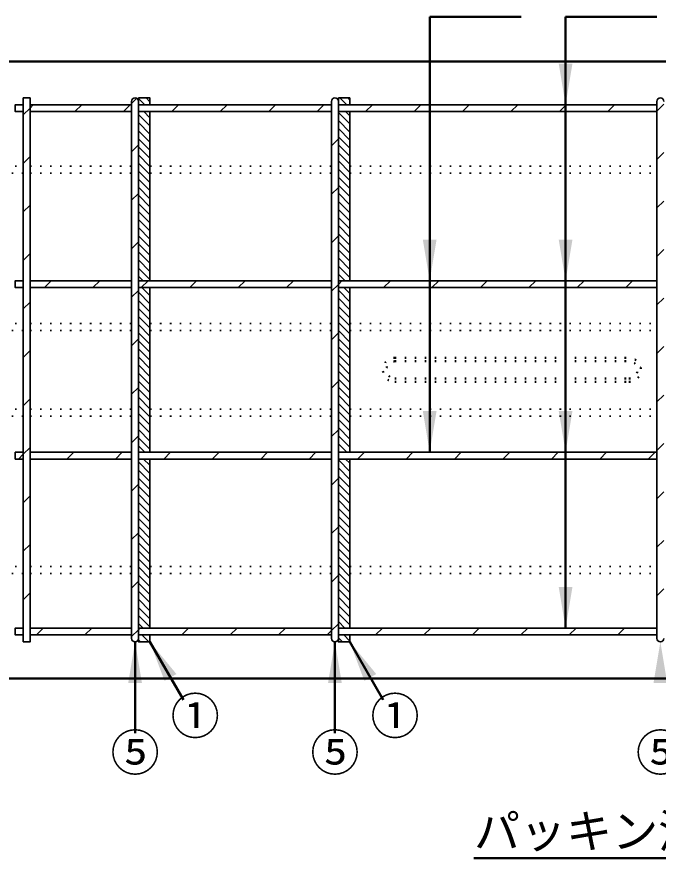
# Model space of a CAD drawing. Units: millimetres, scale not verified. Extents: x -2102 to 2102, y -1485 to 1485.
# Drawn here: x 1137 to 1699, y 291 to 1027 of the extents above; entities that cross this region are included whole.
import ezdxf
from ezdxf.enums import TextEntityAlignment as Align

# ---------------------------------------------------------------- set-up
doc = ezdxf.new("R2010")
doc.units = ezdxf.units.MM
doc.header["$LTSCALE"] = 5
doc.linetypes.add('DOTTED', pattern=[1.75, 0.25, -1.5])
doc.layers.add('0-0_V-nasSTD', color=7, linetype='Continuous', lineweight=35)
doc.layers.add('0-1_0', color=7, linetype='Continuous', lineweight=50)
doc.styles.add('ＭＳ ゴシック', font='')
doc.styles.get('ＭＳ ゴシック').set_extended_font_data('MS Gothic')

msp = doc.modelspace()

# ---------------------------------------------------------------- linework, layer by layer
at = {"layer": '0-0_V-nasSTD', "lineweight": 50}
for p, q in [((1498.932, 1027.283), (1498.932, 646.283)), ((1617.932, 1027.283), (1617.932, 492.283)), ((1240.932, 400.333), (1240.932, 480.283)), ((1283.222, 429.551), (1253.932, 480.283)), ((1415.932, 400.333), (1415.932, 480.283)), ((1458.222, 429.551), (1428.932, 480.283))]:
    msp.add_line(p, q, dxfattribs=at)
at = {"layer": '0-0_V-nasSTD'}
for p, q in [((1243.932, 956.283), (1243.932, 953.283)), ((1243.932, 955.921), (1249.57, 950.283)), ((1250.641, 956.283), (1253.932, 952.992)), ((1418.932, 956.283), (1418.932, 953.283)), ((1420.347, 956.283), (1426.347, 950.283)), ((1427.418, 956.283), (1428.932, 954.768)), ((1248.499, 944.283), (1253.932, 938.85)), ((1418.932, 943.555), (1428.932, 933.555)), ((1425.275, 944.283), (1428.932, 940.626)), ((1243.932, 941.778), (1253.932, 931.778)), ((1418.932, 936.484), (1428.932, 926.484)), ((1243.932, 934.707), (1253.932, 924.707)), ((1418.932, 929.413), (1428.932, 919.413)), ((1243.932, 927.636), (1253.932, 917.636)), ((1243.932, 920.565), (1253.932, 910.565)), ((1418.932, 922.342), (1428.932, 912.342)), ((1243.932, 913.494), (1253.932, 903.494)), ((1418.932, 915.271), (1428.932, 905.271)), ((1243.932, 906.423), (1253.932, 896.423)), ((1418.932, 908.2), (1428.932, 898.2)), ((1243.932, 899.352), (1253.932, 889.352)), ((1418.932, 901.129), (1428.932, 891.129)), ((1243.932, 892.281), (1253.932, 882.281)), ((1418.932, 894.058), (1428.932, 884.058)), ((1243.932, 885.21), (1253.932, 875.21)), ((1418.932, 886.987), (1428.932, 876.987)), ((1243.932, 878.139), (1253.932, 868.139)), ((1418.932, 879.916), (1428.932, 869.916)), ((1243.932, 871.068), (1253.932, 861.068)), ((1418.932, 872.845), (1428.932, 862.845)), ((1243.932, 863.997), (1253.932, 853.997)), ((1418.932, 865.773), (1428.932, 855.773)), ((1243.932, 856.926), (1253.932, 846.926)), ((1418.932, 858.702), (1428.932, 848.702)), ((1243.932, 849.855), (1253.932, 839.855)), ((1418.932, 851.631), (1428.932, 841.631)), ((1243.932, 842.784), (1253.932, 832.784)), ((1418.932, 844.56), (1428.932, 834.56)), ((1243.932, 835.712), (1253.932, 825.712)), ((1418.932, 837.489), (1428.932, 827.489)), ((1243.932, 828.641), (1253.932, 818.641)), ((1418.932, 830.418), (1428.932, 820.418)), ((1243.932, 821.57), (1253.932, 811.57)), ((1418.932, 823.347), (1428.932, 813.347)), ((1243.932, 814.499), (1253.932, 804.499)), ((1418.932, 816.276), (1428.932, 806.276)), ((1243.932, 807.428), (1253.932, 797.428)), ((1418.932, 809.205), (1428.932, 799.205)), ((1243.932, 800.357), (1248.006, 796.283)), ((1418.932, 802.134), (1424.783, 796.283)), ((1246.935, 790.283), (1253.932, 783.286)), ((1418.932, 787.992), (1428.932, 777.992)), ((1423.712, 790.283), (1428.932, 785.063)), ((1243.932, 786.215), (1253.932, 776.215)), ((1418.932, 780.921), (1428.932, 770.921)), ((1243.932, 779.144), (1253.932, 769.144)), ((1418.932, 773.85), (1428.932, 763.85)), ((1243.932, 772.073), (1253.932, 762.073)), ((1418.932, 766.778), (1428.932, 756.778)), ((1243.932, 765.002), (1253.932, 755.002)), ((1418.932, 759.707), (1428.932, 749.707)), ((1243.932, 757.931), (1253.932, 747.931)), ((1418.932, 752.636), (1428.932, 742.636)), ((1243.932, 750.86), (1253.932, 740.86)), ((1243.932, 743.789), (1253.932, 733.789)), ((1418.932, 745.565), (1428.932, 735.565)), ((1243.932, 736.718), (1253.932, 726.718)), ((1418.932, 738.494), (1428.932, 728.494)), ((1243.932, 729.646), (1253.932, 719.646)), ((1418.932, 731.423), (1428.932, 721.423)), ((1243.932, 722.575), (1253.932, 712.575)), ((1418.932, 724.352), (1428.932, 714.352)), ((1243.932, 715.504), (1253.932, 705.504)), ((1418.932, 717.281), (1428.932, 707.281)), ((1243.932, 708.433), (1253.932, 698.433)), ((1418.932, 710.21), (1428.932, 700.21)), ((1243.932, 701.362), (1253.932, 691.362)), ((1418.932, 703.139), (1428.932, 693.139)), ((1243.932, 694.291), (1253.932, 684.291)), ((1418.932, 696.068), (1428.932, 686.068)), ((1243.932, 687.22), (1253.932, 677.22)), ((1418.932, 688.997), (1428.932, 678.997)), ((1243.932, 680.149), (1253.932, 670.149)), ((1418.932, 681.926), (1428.932, 671.926)), ((1243.932, 673.078), (1253.932, 663.078)), ((1418.932, 674.855), (1428.932, 664.855)), ((1243.932, 666.007), (1253.932, 656.007)), ((1418.932, 667.784), (1428.932, 657.784)), ((1243.932, 658.936), (1253.932, 648.936)), ((1418.932, 660.712), (1428.932, 650.712)), ((1243.932, 651.865), (1249.514, 646.283)), ((1418.932, 653.641), (1426.291, 646.283)), ((1243.932, 637.723), (1253.932, 627.723)), ((1248.443, 640.283), (1253.932, 634.794)), ((1418.932, 639.499), (1428.932, 629.499)), ((1425.22, 640.283), (1428.932, 636.57)), ((1243.932, 630.652), (1253.932, 620.652)), ((1418.932, 632.428), (1428.932, 622.428)), ((1243.932, 623.58), (1253.932, 613.58)), ((1418.932, 625.357), (1428.932, 615.357)), ((1243.932, 616.509), (1253.932, 606.509)), ((1418.932, 618.286), (1428.932, 608.286)), ((1418.932, 611.215), (1428.932, 601.215)), ((1243.932, 609.438), (1253.932, 599.438)), ((1418.932, 604.144), (1428.932, 594.144)), ((1243.932, 602.367), (1253.932, 592.367)), ((1418.932, 597.073), (1428.932, 587.073)), ((1243.932, 595.296), (1253.932, 585.296)), ((1418.932, 590.002), (1428.932, 580.002)), ((1243.932, 588.225), (1253.932, 578.225)), ((1418.932, 582.931), (1428.932, 572.931)), ((1243.932, 581.154), (1253.932, 571.154)), ((1418.932, 575.86), (1428.932, 565.86)), ((1243.932, 574.083), (1253.932, 564.083)), ((1243.932, 567.012), (1253.932, 557.012)), ((1418.932, 568.789), (1428.932, 558.789)), ((1243.932, 559.941), (1253.932, 549.941)), ((1418.932, 561.718), (1428.932, 551.718)), ((1243.932, 552.87), (1253.932, 542.87)), ((1418.932, 554.646), (1428.932, 544.646)), ((1243.932, 545.799), (1253.932, 535.799)), ((1418.932, 547.575), (1428.932, 537.575)), ((1243.932, 538.728), (1253.932, 528.728)), ((1418.932, 540.504), (1428.932, 530.504)), ((1243.932, 531.657), (1253.932, 521.657)), ((1418.932, 533.433), (1428.932, 523.433)), ((1243.932, 524.585), (1253.932, 514.585)), ((1418.932, 526.362), (1428.932, 516.362)), ((1243.932, 517.514), (1253.932, 507.514)), ((1418.932, 519.291), (1428.932, 509.291)), ((1243.932, 510.443), (1253.932, 500.443)), ((1418.932, 512.22), (1428.932, 502.22)), ((1243.932, 503.372), (1253.932, 493.372)), ((1418.932, 505.149), (1428.932, 495.149)), ((1243.932, 496.301), (1247.95, 492.283)), ((1418.932, 498.078), (1424.727, 492.283)), ((1246.879, 486.283), (1252.879, 480.283)), ((1253.932, 480.283), (1253.932, 486.283)), ((1423.656, 486.283), (1428.932, 481.007)), ((1428.932, 480.283), (1428.932, 486.283)), ((1243.932, 482.159), (1245.808, 480.283)), ((1418.932, 483.936), (1422.585, 480.283))]:
    msp.add_line(p, q, dxfattribs=at)
for points in [[(1253.932, 950.283), (1253.932, 956.283), (1243.932, 956.283)], [(1428.932, 950.283), (1428.932, 956.283), (1418.932, 956.283)], [(1253.932, 796.283), (1253.932, 891.162), (1253.932, 897.162), (1253.932, 944.283)], [(1428.932, 796.283), (1428.932, 891.162), (1428.932, 897.162), (1428.932, 944.283)], [(1253.932, 646.283), (1253.932, 682.783), (1253.932, 688.783), (1253.932, 752.783), (1253.932, 755.423), (1253.932, 758.783), (1253.932, 790.283)], [(1428.932, 752.783), (1428.932, 758.783), (1428.932, 790.283)], [(1428.932, 646.283), (1428.932, 682.783), (1428.932, 688.783), (1428.932, 752.783)], [(1253.932, 492.283), (1253.932, 539.403), (1253.932, 543.291), (1253.932, 545.403), (1253.932, 640.283)], [(1428.932, 492.283), (1428.932, 539.403), (1428.932, 545.403), (1428.932, 640.283)], [(1243.932, 483.283), (1243.932, 480.283), (1253.932, 480.283)], [(1418.932, 483.283), (1418.932, 480.283), (1428.932, 480.283)]]:
    msp.add_lwpolyline(points, dxfattribs=at)
for points in [[(1611.932, 986.283), (1617.932, 950.283), (1623.932, 986.283)], [(1492.932, 832.283), (1498.932, 796.283), (1504.932, 832.283)], [(1611.932, 832.283), (1617.932, 796.283), (1623.932, 832.283)], [(1492.932, 682.283), (1498.932, 646.283), (1504.932, 682.283)], [(1611.932, 682.283), (1617.932, 646.283), (1623.932, 682.283)], [(1611.932, 528.283), (1617.932, 492.283), (1623.932, 528.283)], [(1234.932, 444.283), (1240.932, 480.283), (1246.932, 444.283)], [(1253.932, 480.283), (1266.736, 446.106), (1277.128, 452.106)], [(1409.932, 444.283), (1415.932, 480.283), (1421.932, 444.283)], [(1428.932, 480.283), (1441.736, 446.106), (1452.128, 452.106)], [(1694.932, 444.274), (1700.932, 480.274), (1706.932, 444.274)]]:
    msp.add_solid(points, dxfattribs=at)
at = {"layer": '0-1_0'}
for p, q in [((1498.932, 1027.283), (1578.932, 1027.283)), ((1617.932, 1027.283), (1697.932, 1027.283)), ((1820.932, 988.283), (1082.432, 988.283)), ((1082.432, 448.283), (1820.932, 448.283)), ((1537.724, 290.956), (1820.932, 290.956))]:
    msp.add_line(p, q, dxfattribs=at)
at = {"layer": '0-1_0', "lineweight": 35}
for p, q in [((1142.932, 956.283), (1148.932, 956.283)), ((1142.932, 956.283), (1142.932, 480.283)), ((1148.932, 956.283), (1148.932, 480.283)), ((1148.932, 950.283), (1237.932, 950.283)), ((1151.808, 950.283), (1148.932, 947.407)), ((1188.234, 944.283), (1194.234, 950.283)), ((1230.66, 944.283), (1236.66, 950.283)), ((1242.32, 955.943), (1237.932, 951.555)), ((1237.932, 953.283), (1237.932, 483.283)), ((1253.932, 956.283), (1243.932, 956.283)), ((1243.932, 953.283), (1243.932, 483.283)), ((1243.932, 950.283), (1412.932, 950.283)), ((1273.087, 944.283), (1279.087, 950.283)), ((1315.513, 944.283), (1321.513, 950.283)), ((1357.94, 944.283), (1363.94, 950.283)), ((1400.366, 944.283), (1406.366, 950.283)), ((1412.932, 953.283), (1412.932, 483.283)), ((1428.932, 956.283), (1418.932, 956.283)), ((1418.932, 953.283), (1418.932, 483.283)), ((1418.932, 950.283), (1697.932, 950.283)), ((1442.792, 944.283), (1448.792, 950.283)), ((1485.219, 944.283), (1491.219, 950.283)), ((1527.645, 944.283), (1533.645, 950.283)), ((1570.072, 944.283), (1576.072, 950.283)), ((1612.498, 944.283), (1618.498, 950.283)), ((1654.924, 944.283), (1660.924, 950.283)), ((1697.932, 953.274), (1697.932, 483.274)), ((1703.932, 950.864), (1697.932, 944.864)), ((1148.932, 947.407), (1142.932, 941.407)), ((1148.932, 944.283), (1237.932, 944.283)), ((1243.932, 944.283), (1412.932, 944.283)), ((1253.932, 944.283), (1253.932, 796.283)), ((1418.932, 944.283), (1697.932, 944.283)), ((1428.932, 944.283), (1428.932, 796.283)), ((1697.351, 944.283), (1697.932, 944.864)), ((1418.932, 920.423), (1412.932, 914.423)), ((1243.932, 915.128), (1237.932, 909.128)), ((1703.932, 908.438), (1697.932, 902.438)), ((1148.932, 904.981), (1142.932, 898.981)), ((1418.932, 877.996), (1412.932, 871.996)), ((1243.932, 872.702), (1237.932, 866.702)), ((1148.932, 862.555), (1142.932, 856.555)), ((1703.932, 866.011), (1697.932, 860.011)), ((1418.932, 835.57), (1412.932, 829.57)), ((1243.932, 830.275), (1237.932, 824.275)), ((1148.932, 820.128), (1142.932, 814.128)), ((1703.932, 823.585), (1697.932, 817.585)), ((1148.932, 796.283), (1237.932, 796.283)), ((1161.513, 790.283), (1167.513, 796.283)), ((1203.94, 790.283), (1209.94, 796.283)), ((1243.932, 796.283), (1412.932, 796.283)), ((1246.366, 790.283), (1252.366, 796.283)), ((1288.792, 790.283), (1294.792, 796.283)), ((1331.219, 790.283), (1337.219, 796.283)), ((1373.645, 790.283), (1379.645, 796.283)), ((1418.932, 796.283), (1697.932, 796.283)), ((1422.072, 796.283), (1418.932, 793.143)), ((1458.498, 790.283), (1464.498, 796.283)), ((1500.924, 790.283), (1506.924, 796.283)), ((1543.351, 790.283), (1549.351, 796.283)), ((1585.777, 790.283), (1591.777, 796.283)), ((1628.204, 790.283), (1634.204, 796.283)), ((1670.63, 790.283), (1676.63, 796.283)), ((1148.932, 790.283), (1237.932, 790.283)), ((1243.932, 790.283), (1412.932, 790.283)), ((1253.932, 790.283), (1253.932, 646.283)), ((1418.932, 793.143), (1412.932, 787.143)), ((1418.932, 790.283), (1697.932, 790.283)), ((1428.932, 790.283), (1428.932, 646.283)), ((1243.932, 787.849), (1237.932, 781.849)), ((1703.932, 781.158), (1697.932, 775.158)), ((1148.932, 777.702), (1142.932, 771.702)), ((1243.932, 745.423), (1237.932, 739.423)), ((1418.932, 750.717), (1412.932, 744.717)), ((1703.932, 738.732), (1697.932, 732.732)), ((1148.932, 735.275), (1142.932, 729.275)), ((1418.932, 708.291), (1412.932, 702.291)), ((1243.932, 702.996), (1237.932, 696.996)), ((1148.932, 692.849), (1142.932, 686.849)), ((1703.932, 696.306), (1697.932, 690.306)), ((1418.932, 665.864), (1412.932, 659.864)), ((1243.932, 660.57), (1237.932, 654.57)), ((1148.932, 650.423), (1142.932, 644.423)), ((1703.932, 653.879), (1697.932, 647.879)), ((1142.932, 644.423), (1138.792, 640.283)), ((1148.932, 646.283), (1237.932, 646.283)), ((1181.219, 640.283), (1187.219, 646.283)), ((1223.645, 640.283), (1229.645, 646.283)), ((1243.932, 646.283), (1412.932, 646.283)), ((1266.072, 640.283), (1272.072, 646.283)), ((1308.498, 640.283), (1314.498, 646.283)), ((1350.924, 640.283), (1356.924, 646.283)), ((1393.351, 640.283), (1399.351, 646.283)), ((1418.932, 646.283), (1697.932, 646.283)), ((1441.777, 646.283), (1435.777, 640.283)), ((1478.204, 640.283), (1484.204, 646.283)), ((1520.63, 640.283), (1526.63, 646.283)), ((1563.056, 640.283), (1569.056, 646.283)), ((1605.483, 640.283), (1611.483, 646.283)), ((1647.909, 640.283), (1653.909, 646.283)), ((1690.336, 640.283), (1696.336, 646.283)), ((1148.932, 640.283), (1237.932, 640.283)), ((1243.932, 640.283), (1412.932, 640.283)), ((1253.932, 640.283), (1253.932, 492.283)), ((1418.932, 640.283), (1697.932, 640.283)), ((1428.932, 640.283), (1428.932, 492.283)), ((1418.932, 623.438), (1412.932, 617.438)), ((1243.932, 618.143), (1237.932, 612.143)), ((1703.932, 611.453), (1697.932, 605.453)), ((1148.932, 607.996), (1142.932, 601.996)), ((1243.932, 575.717), (1237.932, 569.717)), ((1418.932, 581.011), (1412.932, 575.011)), ((1703.932, 569.026), (1697.932, 563.026)), ((1148.932, 565.57), (1142.932, 559.57)), ((1418.932, 538.585), (1412.932, 532.585)), ((1243.932, 533.291), (1237.932, 527.291)), ((1148.932, 523.143), (1142.932, 517.143)), ((1703.932, 526.6), (1697.932, 520.6)), ((1418.932, 496.158), (1412.932, 490.158)), ((1148.932, 492.283), (1237.932, 492.283)), ((1148.932, 486.283), (1237.932, 486.283)), ((1154.498, 486.283), (1160.498, 492.283)), ((1196.924, 486.283), (1202.924, 492.283)), ((1243.932, 490.864), (1237.932, 484.864)), ((1243.932, 492.283), (1412.932, 492.283)), ((1245.351, 492.283), (1243.932, 490.864)), ((1243.932, 486.283), (1412.932, 486.283)), ((1253.932, 486.283), (1253.932, 480.283)), ((1281.777, 486.283), (1287.777, 492.283)), ((1324.204, 486.283), (1330.204, 492.283)), ((1366.63, 486.283), (1372.63, 492.283)), ((1409.056, 486.283), (1412.932, 490.158)), ((1418.932, 492.283), (1697.932, 492.283)), ((1418.932, 486.283), (1697.932, 486.283)), ((1428.932, 486.283), (1428.932, 480.283)), ((1451.483, 486.283), (1457.483, 492.283)), ((1458.554, 486.283), (1458.554, 486.283)), ((1472.696, 486.283), (1472.696, 486.283)), ((1486.838, 486.283), (1486.838, 486.283)), ((1493.909, 486.283), (1499.909, 492.283)), ((1522.194, 486.283), (1522.194, 486.283)), ((1536.336, 486.283), (1542.336, 492.283)), ((1536.336, 486.283), (1536.336, 486.283)), ((1578.762, 486.283), (1584.762, 492.283)), ((1621.188, 486.283), (1627.188, 492.283)), ((1663.615, 486.283), (1669.615, 492.283)), ((1142.932, 480.283), (1148.932, 480.283)), ((1148.932, 480.717), (1148.498, 480.283)), ((1243.932, 480.283), (1253.932, 480.283)), ((1243.932, 480.283), (1253.932, 480.283)), ((1418.932, 480.283), (1428.932, 480.283)), ((1418.932, 480.283), (1428.932, 480.283))]:
    msp.add_line(p, q, dxfattribs=at)
at = {"layer": '0-1_0', "linetype": 'DOTTED', "lineweight": 35}
for p, q in [((820.932, 896.459), (1142.932, 896.459)), ((1148.932, 896.459), (1237.932, 896.459)), ((1253.932, 896.459), (1412.932, 896.459)), ((1428.932, 896.459), (1697.932, 896.459)), ((1142.932, 890.459), (820.932, 890.459)), ((1148.932, 890.459), (1237.932, 890.459)), ((1253.932, 890.459), (1412.932, 890.459)), ((1428.932, 890.459), (1697.932, 890.459)), ((820.932, 758.783), (1142.932, 758.783)), ((1148.932, 758.783), (1237.932, 758.783)), ((1253.932, 758.783), (1412.932, 758.783)), ((1428.932, 758.783), (1697.932, 758.783)), ((1142.932, 752.783), (820.932, 752.783)), ((1148.932, 752.783), (1237.932, 752.783)), ((1253.932, 752.783), (1412.932, 752.783)), ((1428.932, 752.783), (1697.932, 752.783)), ((820.932, 683.783), (1142.932, 683.783)), ((1142.932, 677.783), (820.932, 677.783)), ((1148.932, 683.783), (1237.932, 683.783)), ((1148.932, 677.783), (1237.932, 677.783)), ((1253.932, 683.783), (1412.932, 683.783)), ((1253.932, 677.783), (1412.932, 677.783)), ((1428.932, 683.783), (1697.932, 683.783)), ((1428.932, 677.783), (1697.932, 677.783)), ((820.932, 546.106), (1142.932, 546.106)), ((1148.932, 546.106), (1237.932, 546.106)), ((1253.932, 546.106), (1412.932, 546.106)), ((1428.932, 546.106), (1697.932, 546.106)), ((1142.932, 540.106), (820.932, 540.106)), ((1148.932, 540.106), (1237.932, 540.106)), ((1253.932, 540.106), (1412.932, 540.106)), ((1428.932, 540.106), (1697.932, 540.106))]:
    msp.add_line(p, q, dxfattribs=at)
at = {"layer": '0-1_0', "linetype": 'DOTTED'}
for p, q in [((1468.432, 728.783), (1673.432, 728.783)), ((1468.432, 728.783), (1673.432, 728.783)), ((1468.432, 725.783), (1673.432, 725.783)), ((1468.432, 725.783), (1673.432, 725.783)), ((1468.432, 710.783), (1673.432, 710.783)), ((1468.432, 710.783), (1673.432, 710.783)), ((1468.432, 707.783), (1673.432, 707.783)), ((1468.432, 707.783), (1673.432, 707.783))]:
    msp.add_line(p, q, dxfattribs=at)
at = {"layer": '0-1_0', "lineweight": 35}
for points in [[(1142.932, 950.283), (1135.932, 950.283), (1135.932, 944.283), (1142.932, 944.283)], [(1243.932, 956.283), (1253.932, 956.283), (1253.932, 950.283)], [(1418.932, 956.283), (1428.932, 956.283), (1428.932, 950.283)], [(1142.932, 796.283), (1135.932, 796.283), (1135.932, 790.283), (1142.932, 790.283)], [(1142.932, 646.283), (1135.932, 646.283), (1135.932, 640.283), (1142.932, 640.283)], [(1142.932, 492.283), (1135.932, 492.283), (1135.932, 486.283), (1142.932, 486.283)]]:
    msp.add_lwpolyline(points, dxfattribs=at)
for centre, start, end in [((1240.932, 953.283), 0, 180), ((1415.932, 953.283), 0, 180), ((1700.932, 953.274), 0, 180), ((1240.932, 483.283), 180, 0), ((1415.932, 483.283), 180, 0), ((1700.932, 483.274), 180, 0)]:
    msp.add_arc(centre, 3, start, end, dxfattribs=at)
at = {"layer": '0-1_0', "linetype": 'DOTTED'}
for centre, radius, start, end in [((1468.432, 718.283), 10.5, 90, 270), ((1468.432, 718.283), 10.5, 90, 270), ((1468.432, 718.283), 7.5, 90, 270), ((1468.432, 718.283), 7.5, 90, 270), ((1673.432, 718.283), 10.5, 270, 90), ((1673.432, 718.283), 10.5, 270, 90), ((1673.432, 718.283), 7.5, 270, 90), ((1673.432, 718.283), 7.5, 270, 90)]:
    msp.add_arc(centre, radius, start, end, dxfattribs=at)

# ---------------------------------------------------------------- texts
at = {"layer": '0-0_V-nasSTD', "style": 'ＭＳ ゴシック'}
for s, height, p in [('①', 31.67, (1271.985, 390.002)), ('①', 31.67, (1446.985, 390.002)), ('⑤', 31.67, (1219.368, 357.983)), ('⑤', 31.67, (1394.368, 357.983)), ('⑤', 31.67, (1679.368, 357.974)), ('パッキン溝無し', 29.56, (1537.724, 290.956))]:
    msp.add_text(s, height=height, dxfattribs=at).set_placement(p, align=Align.BOTTOM_LEFT)

doc.saveas('drawing.dxf')
